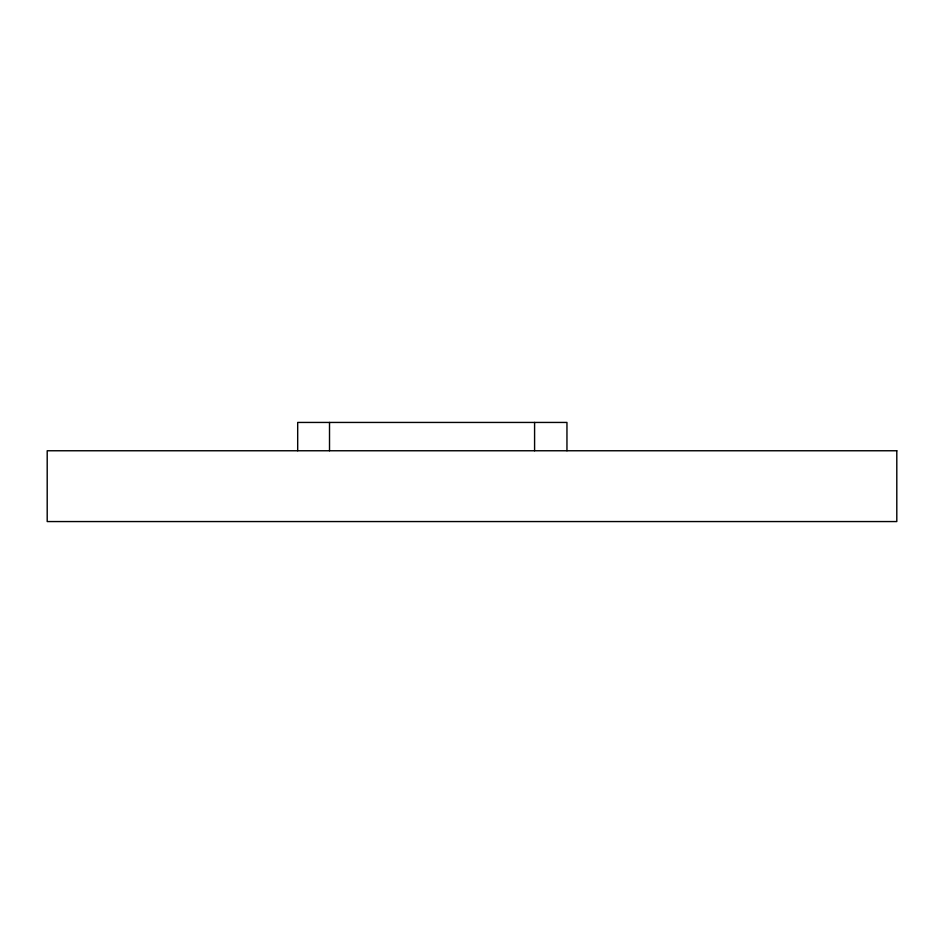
<?xml version="1.0" encoding="UTF-8"?>
<svg xmlns="http://www.w3.org/2000/svg" width="944" height="944" viewBox="0 0 944 944"><rect width="100%" height="100%" fill="white"/><g stroke="black" fill="none" stroke-linecap="round" stroke-linejoin="round"><path stroke-width="1.42" d="M566.955 450.76L566.955 422.44L297.69 422.44L297.69 450.76M534.587 422.44L534.587 450.76M329.515 422.44L329.515 450.76M896.8 450.76L47.2 450.76L47.2 521.56L896.8 521.56L896.8 450.76"/></g></svg>
